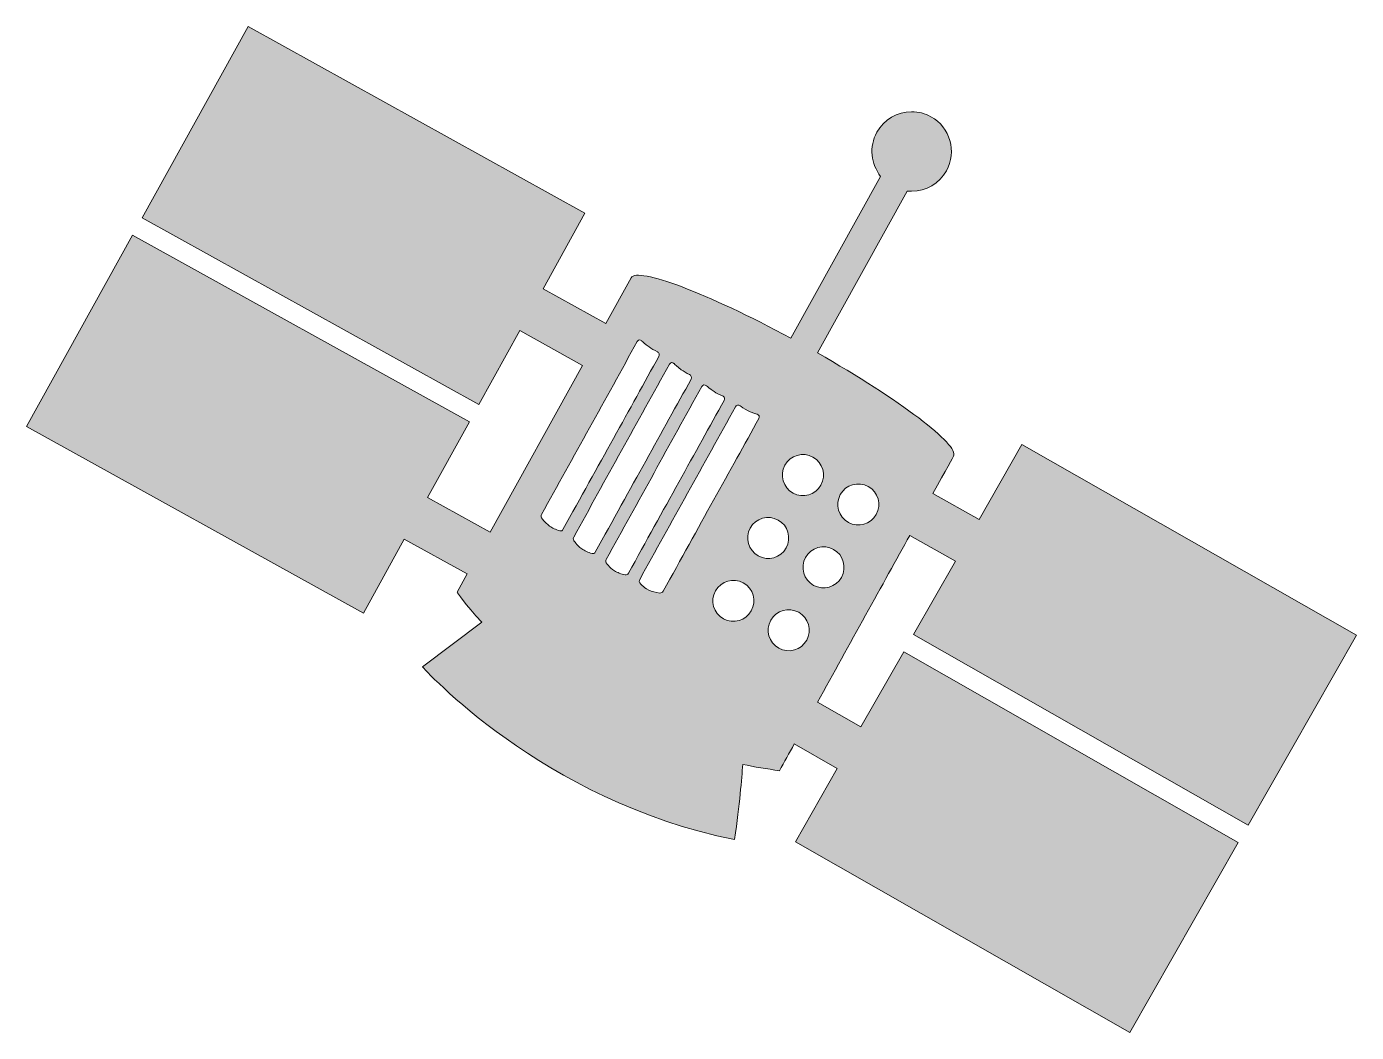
# Model space of a CAD drawing. Header units: inches. Extents: x 0 to 102, y 0 to 77.
import ezdxf

# ---------------------------------------------------------------- set-up
doc = ezdxf.new("R2010")
doc.units = ezdxf.units.IN
doc.header["$MEASUREMENT"] = 0
doc.layers.add('Layer 1', color=7, linetype='Continuous')

msp = doc.modelspace()

# ---------------------------------------------------------------- hatches: boundary and pattern name
at = {"layer": 'Layer 1', "true_color": 0x2e3191}
h = msp.add_hatch(color=177, dxfattribs=at)
h.dxf.hatch_style = 2
edge = h.paths.add_edge_path()
edge.add_spline(control_points=[(93.33, 15.84), (93.33, 15.84), (101.6, 30.35), (101.6, 30.35), (101.6, 30.35), (76.04, 44.92), (76.04, 44.92), (76.04, 44.92), (72.78, 39.18), (72.78, 39.18), (72.78, 39.18), (69.25, 41.19), (69.25, 41.19), (70.22, 42.94), (70.82, 44.02), (70.82, 44.02), (71.3, 44.88), (66.71, 48.35), (60.42, 51.92), (60.42, 51.92), (67.27, 64.29), (67.27, 64.29), (67.39, 64.28), (67.5, 64.27), (67.62, 64.27), (67.62, 64.27), (67.62, 64.27), (67.62, 64.27), (68.73, 64.27), (69.74, 64.87), (70.28, 65.84), (71.09, 67.3), (70.56, 69.16), (69.09, 69.97), (68.64, 70.22), (68.14, 70.35), (67.62, 70.35), (66.52, 70.35), (65.5, 69.75), (64.96, 68.78), (64.35, 67.67), (64.51, 66.35), (65.25, 65.41), (65.25, 65.41), (58.4, 53.04), (58.4, 53.04), (52.03, 56.48), (46.66, 58.52), (46.19, 57.66), (46.19, 57.66), (44.26, 54.18), (44.26, 54.18), (44.26, 54.18), (39.46, 56.83), (39.46, 56.83), (39.46, 56.83), (42.65, 62.61), (42.65, 62.61), (42.65, 62.61), (16.92, 76.86), (16.92, 76.86), (16.92, 76.86), (8.83, 62.24), (8.83, 62.24), (8.83, 62.24), (34.56, 47.99), (34.56, 47.99), (34.56, 47.99), (37.68, 53.63), (37.68, 53.63), (37.68, 53.63), (42.48, 50.97), (42.48, 50.97), (42.48, 50.97), (35.43, 38.23), (35.43, 38.23), (35.43, 38.23), (30.63, 40.88), (30.63, 40.88), (30.63, 40.88), (33.83, 46.66), (33.83, 46.66), (33.83, 46.66), (8.09, 60.91), (8.09, 60.91), (8.09, 60.91), (0, 46.29), (0, 46.29), (0, 46.29), (25.73, 32.04), (25.73, 32.04), (25.73, 32.04), (28.85, 37.68), (28.85, 37.68), (28.85, 37.68), (33.65, 35.03), (33.65, 35.03), (33.65, 35.03), (32.89, 33.64), (32.89, 33.64), (32.89, 33.64), (33.5, 32.72), (34.77, 31.35), (34.77, 31.35), (30.24, 27.94), (30.24, 27.94), (30.24, 27.94), (39.33, 17.7), (54.09, 14.73), (54.48, 17.52), (54.64, 19.34), (54.71, 20.48), (55.62, 20.29), (56.55, 20.13), (57.52, 20), (57.88, 20.65), (58.26, 21.33), (58.65, 22.04), (58.65, 22.04), (61.94, 20.16), (61.94, 20.16), (61.94, 20.16), (58.75, 14.56), (58.75, 14.56), (58.75, 14.56), (84.3, 0), (84.3, 0), (84.3, 0), (92.57, 14.51), (92.57, 14.51), (92.57, 14.51), (67.02, 29.08), (67.02, 29.08), (67.02, 29.08), (63.75, 23.34), (63.75, 23.34), (63.75, 23.34), (60.42, 25.24), (60.42, 25.24), (62.83, 29.58), (65.46, 34.34), (67.48, 37.98), (67.48, 37.98), (70.96, 36), (70.96, 36), (70.96, 36), (67.77, 30.4), (67.77, 30.4), (67.77, 30.4), (93.33, 15.84), (93.33, 15.84)], knot_values=[0, 0, 0, 0, 1, 1, 1, 2, 2, 2, 3, 3, 3, 4, 4, 4, 5, 5, 5, 6, 6, 6, 7, 7, 7, 8, 8, 8, 9, 9, 9, 10, 10, 10, 11, 11, 11, 12, 12, 12, 13, 13, 13, 14, 14, 14, 15, 15, 15, 16, 16, 16, 17, 17, 17, 18, 18, 18, 19, 19, 19, 20, 20, 20, 21, 21, 21, 22, 22, 22, 23, 23, 23, 24, 24, 24, 25, 25, 25, 26, 26, 26, 27, 27, 27, 28, 28, 28, 29, 29, 29, 30, 30, 30, 31, 31, 31, 32, 32, 32, 33, 33, 33, 34, 34, 34, 35, 35, 35, 36, 36, 36, 37, 37, 37, 38, 38, 38, 39, 39, 39, 40, 40, 40, 41, 41, 41, 42, 42, 42, 43, 43, 43, 44, 44, 44, 45, 45, 45, 46, 46, 46, 47, 47, 47, 48, 48, 48, 49, 49, 49, 50, 50, 50, 50], degree=3, periodic=1)
edge = h.paths.add_edge_path()
edge.add_spline(control_points=[(57.94, 43.34), (58.36, 44.1), (59.32, 44.38), (60.08, 43.96), (60.83, 43.54), (61.11, 42.58), (60.69, 41.82), (60.27, 41.07), (59.32, 40.79), (58.56, 41.21), (57.8, 41.63), (57.52, 42.59), (57.94, 43.34)], knot_values=[0, 0, 0, 0, 1, 1, 1, 2, 2, 2, 3, 3, 3, 4, 4, 4, 4], degree=3, periodic=1)
edge = h.paths.add_edge_path()
edge.add_spline(control_points=[(40.75, 38.33), (40.43, 38.41), (40.17, 38.55), (39.96, 38.69), (39.55, 38.98), (39.36, 39.3), (39.34, 39.32), (39.3, 39.4), (39.29, 39.5), (39.34, 39.58), (41.78, 43.99), (44.22, 48.39), (46.66, 52.8), (46.69, 52.86), (46.75, 52.9), (46.81, 52.91), (46.88, 52.92), (46.95, 52.89), (47, 52.84), (47, 52.84), (47.01, 52.83), (47.01, 52.83), (47.05, 52.79), (47.25, 52.6), (47.56, 52.38), (47.74, 52.25), (47.95, 52.12), (48.19, 52.01), (48.25, 51.98), (48.3, 51.92), (48.32, 51.85), (48.34, 51.78), (48.33, 51.71), (48.3, 51.65), (46.11, 47.68), (43.7, 43.34), (40.98, 38.43), (40.94, 38.34), (40.84, 38.3), (40.75, 38.33)], knot_values=[0, 0, 0, 0, 1, 1, 1, 2, 2, 2, 3, 3, 3, 4, 4, 4, 5, 5, 5, 6, 6, 6, 7, 7, 7, 8, 8, 8, 9, 9, 9, 10, 10, 10, 11, 11, 11, 12, 12, 12, 13, 13, 13, 13], degree=3, periodic=1)
edge = h.paths.add_edge_path()
edge.add_spline(control_points=[(43.21, 36.59), (42.89, 36.67), (42.63, 36.8), (42.42, 36.95), (42.01, 37.24), (41.82, 37.57), (41.81, 37.59), (41.76, 37.67), (41.76, 37.77), (41.8, 37.85), (44.24, 42.26), (46.68, 46.66), (49.12, 51.07), (49.15, 51.13), (49.21, 51.17), (49.27, 51.18), (49.34, 51.19), (49.41, 51.16), (49.46, 51.11), (49.46, 51.11), (49.47, 51.1), (49.47, 51.1), (49.51, 51.06), (49.71, 50.86), (50.02, 50.64), (50.2, 50.52), (50.41, 50.38), (50.65, 50.27), (50.71, 50.25), (50.76, 50.19), (50.78, 50.12), (50.81, 50.05), (50.8, 49.98), (50.77, 49.91), (48.57, 45.95), (46.17, 41.61), (43.45, 36.7), (43.4, 36.61), (43.31, 36.57), (43.21, 36.59)], knot_values=[0, 0, 0, 0, 1, 1, 1, 2, 2, 2, 3, 3, 3, 4, 4, 4, 5, 5, 5, 6, 6, 6, 7, 7, 7, 8, 8, 8, 9, 9, 9, 10, 10, 10, 11, 11, 11, 12, 12, 12, 13, 13, 13, 13], degree=3, periodic=1)
edge = h.paths.add_edge_path()
edge.add_spline(control_points=[(45.74, 34.96), (45.41, 35.02), (45.13, 35.14), (44.92, 35.28), (44.49, 35.54), (44.3, 35.86), (44.28, 35.88), (44.24, 35.96), (44.23, 36.06), (44.28, 36.14), (46.72, 40.55), (49.15, 44.95), (51.59, 49.36), (51.63, 49.42), (51.69, 49.46), (51.75, 49.47), (51.82, 49.48), (51.89, 49.45), (51.94, 49.4), (51.94, 49.4), (51.95, 49.4), (51.95, 49.4), (51.99, 49.36), (52.2, 49.17), (52.52, 48.97), (52.71, 48.85), (52.92, 48.73), (53.17, 48.64), (53.23, 48.61), (53.28, 48.56), (53.31, 48.49), (53.33, 48.43), (53.33, 48.35), (53.29, 48.29), (51.1, 44.33), (48.69, 39.99), (45.98, 35.08), (45.93, 34.99), (45.83, 34.94), (45.74, 34.96)], knot_values=[0, 0, 0, 0, 1, 1, 1, 2, 2, 2, 3, 3, 3, 4, 4, 4, 5, 5, 5, 6, 6, 6, 7, 7, 7, 8, 8, 8, 9, 9, 9, 10, 10, 10, 11, 11, 11, 12, 12, 12, 13, 13, 13, 13], degree=3, periodic=1)
edge = h.paths.add_edge_path()
edge.add_spline(control_points=[(48.39, 33.57), (48.04, 33.6), (47.75, 33.69), (47.53, 33.8), (47.08, 34.03), (46.87, 34.32), (46.85, 34.34), (46.8, 34.41), (46.8, 34.51), (46.84, 34.59), (49.28, 38.99), (51.72, 43.4), (54.16, 47.8), (54.19, 47.87), (54.25, 47.91), (54.32, 47.92), (54.39, 47.94), (54.46, 47.92), (54.52, 47.87), (54.52, 47.87), (54.53, 47.87), (54.53, 47.87), (54.57, 47.83), (54.79, 47.66), (55.13, 47.5), (55.32, 47.4), (55.56, 47.31), (55.81, 47.24), (55.88, 47.22), (55.94, 47.17), (55.96, 47.11), (55.99, 47.05), (55.99, 46.98), (55.95, 46.92), (53.76, 42.96), (51.35, 38.62), (48.64, 33.71), (48.59, 33.62), (48.49, 33.57), (48.39, 33.57)], knot_values=[0, 0, 0, 0, 1, 1, 1, 2, 2, 2, 3, 3, 3, 4, 4, 4, 5, 5, 5, 6, 6, 6, 7, 7, 7, 8, 8, 8, 9, 9, 9, 10, 10, 10, 11, 11, 11, 12, 12, 12, 13, 13, 13, 13], degree=3, periodic=1)
edge = h.paths.add_edge_path()
edge.add_spline(control_points=[(55.37, 32.22), (54.95, 31.46), (54, 31.18), (53.24, 31.6), (52.48, 32.02), (52.21, 32.98), (52.63, 33.74), (53.05, 34.49), (54, 34.77), (54.76, 34.35), (55.52, 33.93), (55.79, 32.97), (55.37, 32.22)], knot_values=[0, 0, 0, 0, 1, 1, 1, 2, 2, 2, 3, 3, 3, 4, 4, 4, 4], degree=3, periodic=1)
edge = h.paths.add_edge_path()
edge.add_spline(control_points=[(55.28, 38.54), (55.7, 39.3), (56.66, 39.57), (57.42, 39.15), (58.18, 38.73), (58.45, 37.78), (58.03, 37.02), (57.61, 36.26), (56.66, 35.99), (55.9, 36.41), (55.14, 36.83), (54.87, 37.78), (55.28, 38.54)], knot_values=[0, 0, 0, 0, 1, 1, 1, 2, 2, 2, 3, 3, 3, 4, 4, 4, 4], degree=3, periodic=1)
edge = h.paths.add_edge_path()
edge.add_spline(control_points=[(59.6, 29.97), (59.18, 29.21), (58.22, 28.94), (57.47, 29.36), (56.71, 29.78), (56.43, 30.73), (56.85, 31.49), (57.27, 32.25), (58.23, 32.52), (58.99, 32.1), (59.74, 31.68), (60.02, 30.73), (59.6, 29.97)], knot_values=[0, 0, 0, 0, 1, 1, 1, 2, 2, 2, 3, 3, 3, 4, 4, 4, 4], degree=3, periodic=1)
edge = h.paths.add_edge_path()
edge.add_spline(control_points=[(62.26, 34.77), (61.84, 34.02), (60.88, 33.74), (60.13, 34.16), (59.37, 34.58), (59.09, 35.54), (59.51, 36.29), (59.93, 37.05), (60.89, 37.33), (61.65, 36.91), (62.4, 36.49), (62.68, 35.53), (62.26, 34.77)], knot_values=[0, 0, 0, 0, 1, 1, 1, 2, 2, 2, 3, 3, 3, 4, 4, 4, 4], degree=3, periodic=1)
edge = h.paths.add_edge_path()
edge.add_spline(control_points=[(64.92, 39.58), (64.5, 38.82), (63.54, 38.55), (62.79, 38.97), (62.03, 39.39), (61.75, 40.34), (62.17, 41.1), (62.59, 41.86), (63.55, 42.13), (64.31, 41.71), (65.06, 41.29), (65.34, 40.34), (64.92, 39.58)], knot_values=[0, 0, 0, 0, 1, 1, 1, 2, 2, 2, 3, 3, 3, 4, 4, 4, 4], degree=3, periodic=1)

# ---------------------------------------------------------------- linework, layer by layer
at = {"layer": 'Layer 1', "lineweight": 0}
for points, knots in [([(93.33, 15.84), (93.33, 15.84), (101.6, 30.35), (101.6, 30.35), (101.6, 30.35), (76.04, 44.92), (76.04, 44.92), (76.04, 44.92), (72.78, 39.18), (72.78, 39.18), (72.78, 39.18), (69.25, 41.19), (69.25, 41.19), (70.22, 42.94), (70.82, 44.02), (70.82, 44.02), (71.3, 44.88), (66.71, 48.35), (60.42, 51.92), (60.42, 51.92), (67.27, 64.29), (67.27, 64.29), (67.39, 64.28), (67.5, 64.27), (67.62, 64.27), (67.62, 64.27), (67.62, 64.27), (67.62, 64.27), (68.73, 64.27), (69.74, 64.87), (70.28, 65.84), (71.09, 67.3), (70.56, 69.16), (69.09, 69.97), (68.64, 70.22), (68.14, 70.35), (67.62, 70.35), (66.52, 70.35), (65.5, 69.75), (64.96, 68.78), (64.35, 67.67), (64.51, 66.35), (65.25, 65.41), (65.25, 65.41), (58.4, 53.04), (58.4, 53.04), (52.03, 56.48), (46.66, 58.52), (46.19, 57.66), (46.19, 57.66), (44.26, 54.18), (44.26, 54.18), (44.26, 54.18), (39.46, 56.83), (39.46, 56.83), (39.46, 56.83), (42.65, 62.61), (42.65, 62.61), (42.65, 62.61), (16.92, 76.86), (16.92, 76.86), (16.92, 76.86), (8.83, 62.24), (8.83, 62.24), (8.83, 62.24), (34.56, 47.99), (34.56, 47.99), (34.56, 47.99), (37.68, 53.63), (37.68, 53.63), (37.68, 53.63), (42.48, 50.97), (42.48, 50.97), (42.48, 50.97), (35.43, 38.23), (35.43, 38.23), (35.43, 38.23), (30.63, 40.88), (30.63, 40.88), (30.63, 40.88), (33.83, 46.66), (33.83, 46.66), (33.83, 46.66), (8.09, 60.91), (8.09, 60.91), (8.09, 60.91), (0, 46.29), (0, 46.29), (0, 46.29), (25.73, 32.04), (25.73, 32.04), (25.73, 32.04), (28.85, 37.68), (28.85, 37.68), (28.85, 37.68), (33.65, 35.03), (33.65, 35.03), (33.65, 35.03), (32.89, 33.64), (32.89, 33.64), (32.89, 33.64), (33.5, 32.72), (34.77, 31.35), (34.77, 31.35), (30.24, 27.94), (30.24, 27.94), (30.24, 27.94), (39.33, 17.7), (54.09, 14.73), (54.48, 17.52), (54.64, 19.34), (54.71, 20.48), (55.62, 20.29), (56.55, 20.13), (57.52, 20), (57.88, 20.65), (58.26, 21.33), (58.65, 22.04), (58.65, 22.04), (61.94, 20.16), (61.94, 20.16), (61.94, 20.16), (58.75, 14.56), (58.75, 14.56), (58.75, 14.56), (84.3, 0), (84.3, 0), (84.3, 0), (92.57, 14.51), (92.57, 14.51), (92.57, 14.51), (67.02, 29.08), (67.02, 29.08), (67.02, 29.08), (63.75, 23.34), (63.75, 23.34), (63.75, 23.34), (60.42, 25.24), (60.42, 25.24), (62.83, 29.58), (65.46, 34.34), (67.48, 37.98), (67.48, 37.98), (70.96, 36), (70.96, 36), (70.96, 36), (67.77, 30.4), (67.77, 30.4), (67.77, 30.4), (93.33, 15.84), (93.33, 15.84)], [0, 0, 0, 0, 1, 1, 1, 2, 2, 2, 3, 3, 3, 4, 4, 4, 5, 5, 5, 6, 6, 6, 7, 7, 7, 8, 8, 8, 9, 9, 9, 10, 10, 10, 11, 11, 11, 12, 12, 12, 13, 13, 13, 14, 14, 14, 15, 15, 15, 16, 16, 16, 17, 17, 17, 18, 18, 18, 19, 19, 19, 20, 20, 20, 21, 21, 21, 22, 22, 22, 23, 23, 23, 24, 24, 24, 25, 25, 25, 26, 26, 26, 27, 27, 27, 28, 28, 28, 29, 29, 29, 30, 30, 30, 31, 31, 31, 32, 32, 32, 33, 33, 33, 34, 34, 34, 35, 35, 35, 36, 36, 36, 37, 37, 37, 38, 38, 38, 39, 39, 39, 40, 40, 40, 41, 41, 41, 42, 42, 42, 43, 43, 43, 44, 44, 44, 45, 45, 45, 46, 46, 46, 47, 47, 47, 48, 48, 48, 49, 49, 49, 50, 50, 50, 50]), ([(40.75, 38.33), (40.43, 38.41), (40.17, 38.55), (39.96, 38.69), (39.55, 38.98), (39.36, 39.3), (39.34, 39.32), (39.3, 39.4), (39.29, 39.5), (39.34, 39.58), (41.78, 43.99), (44.22, 48.39), (46.66, 52.8), (46.69, 52.86), (46.75, 52.9), (46.81, 52.91), (46.88, 52.92), (46.95, 52.89), (47, 52.84), (47, 52.84), (47.01, 52.83), (47.01, 52.83), (47.05, 52.79), (47.25, 52.6), (47.56, 52.38), (47.74, 52.25), (47.95, 52.12), (48.19, 52.01), (48.25, 51.98), (48.3, 51.92), (48.32, 51.85), (48.34, 51.78), (48.33, 51.71), (48.3, 51.65), (46.11, 47.68), (43.7, 43.34), (40.98, 38.43), (40.94, 38.34), (40.84, 38.3), (40.75, 38.33)], [0, 0, 0, 0, 1, 1, 1, 2, 2, 2, 3, 3, 3, 4, 4, 4, 5, 5, 5, 6, 6, 6, 7, 7, 7, 8, 8, 8, 9, 9, 9, 10, 10, 10, 11, 11, 11, 12, 12, 12, 13, 13, 13, 13]), ([(43.21, 36.59), (42.89, 36.67), (42.63, 36.8), (42.42, 36.95), (42.01, 37.24), (41.82, 37.57), (41.81, 37.59), (41.76, 37.67), (41.76, 37.77), (41.8, 37.85), (44.24, 42.26), (46.68, 46.66), (49.12, 51.07), (49.15, 51.13), (49.21, 51.17), (49.27, 51.18), (49.34, 51.19), (49.41, 51.16), (49.46, 51.11), (49.46, 51.11), (49.47, 51.1), (49.47, 51.1), (49.51, 51.06), (49.71, 50.86), (50.02, 50.64), (50.2, 50.52), (50.41, 50.38), (50.65, 50.27), (50.71, 50.25), (50.76, 50.19), (50.78, 50.12), (50.81, 50.05), (50.8, 49.98), (50.77, 49.91), (48.57, 45.95), (46.17, 41.61), (43.45, 36.7), (43.4, 36.61), (43.31, 36.57), (43.21, 36.59)], [0, 0, 0, 0, 1, 1, 1, 2, 2, 2, 3, 3, 3, 4, 4, 4, 5, 5, 5, 6, 6, 6, 7, 7, 7, 8, 8, 8, 9, 9, 9, 10, 10, 10, 11, 11, 11, 12, 12, 12, 13, 13, 13, 13]), ([(45.74, 34.96), (45.41, 35.02), (45.13, 35.14), (44.92, 35.28), (44.49, 35.54), (44.3, 35.86), (44.28, 35.88), (44.24, 35.96), (44.23, 36.06), (44.28, 36.14), (46.72, 40.55), (49.15, 44.95), (51.59, 49.36), (51.63, 49.42), (51.69, 49.46), (51.75, 49.47), (51.82, 49.48), (51.89, 49.45), (51.94, 49.4), (51.94, 49.4), (51.95, 49.4), (51.95, 49.4), (51.99, 49.36), (52.2, 49.17), (52.52, 48.97), (52.71, 48.85), (52.92, 48.73), (53.17, 48.64), (53.23, 48.61), (53.28, 48.56), (53.31, 48.49), (53.33, 48.43), (53.33, 48.35), (53.29, 48.29), (51.1, 44.33), (48.69, 39.99), (45.98, 35.08), (45.93, 34.99), (45.83, 34.94), (45.74, 34.96)], [0, 0, 0, 0, 1, 1, 1, 2, 2, 2, 3, 3, 3, 4, 4, 4, 5, 5, 5, 6, 6, 6, 7, 7, 7, 8, 8, 8, 9, 9, 9, 10, 10, 10, 11, 11, 11, 12, 12, 12, 13, 13, 13, 13]), ([(48.39, 33.57), (48.04, 33.6), (47.75, 33.69), (47.53, 33.8), (47.08, 34.03), (46.87, 34.32), (46.85, 34.34), (46.8, 34.41), (46.8, 34.51), (46.84, 34.59), (49.28, 38.99), (51.72, 43.4), (54.16, 47.8), (54.19, 47.87), (54.25, 47.91), (54.32, 47.92), (54.39, 47.94), (54.46, 47.92), (54.52, 47.87), (54.52, 47.87), (54.53, 47.87), (54.53, 47.87), (54.57, 47.83), (54.79, 47.66), (55.13, 47.5), (55.32, 47.4), (55.56, 47.31), (55.81, 47.24), (55.88, 47.22), (55.94, 47.17), (55.96, 47.11), (55.99, 47.05), (55.99, 46.98), (55.95, 46.92), (53.76, 42.96), (51.35, 38.62), (48.64, 33.71), (48.59, 33.62), (48.49, 33.57), (48.39, 33.57)], [0, 0, 0, 0, 1, 1, 1, 2, 2, 2, 3, 3, 3, 4, 4, 4, 5, 5, 5, 6, 6, 6, 7, 7, 7, 8, 8, 8, 9, 9, 9, 10, 10, 10, 11, 11, 11, 12, 12, 12, 13, 13, 13, 13]), ([(57.94, 43.34), (58.36, 44.1), (59.32, 44.38), (60.08, 43.96), (60.83, 43.54), (61.11, 42.58), (60.69, 41.82), (60.27, 41.07), (59.32, 40.79), (58.56, 41.21), (57.8, 41.63), (57.52, 42.59), (57.94, 43.34)], [0, 0, 0, 0, 1, 1, 1, 2, 2, 2, 3, 3, 3, 4, 4, 4, 4]), ([(64.92, 39.58), (64.5, 38.82), (63.54, 38.55), (62.79, 38.97), (62.03, 39.39), (61.75, 40.34), (62.17, 41.1), (62.59, 41.86), (63.55, 42.13), (64.31, 41.71), (65.06, 41.29), (65.34, 40.34), (64.92, 39.58)], [0, 0, 0, 0, 1, 1, 1, 2, 2, 2, 3, 3, 3, 4, 4, 4, 4]), ([(55.28, 38.54), (55.7, 39.3), (56.66, 39.57), (57.42, 39.15), (58.18, 38.73), (58.45, 37.78), (58.03, 37.02), (57.61, 36.26), (56.66, 35.99), (55.9, 36.41), (55.14, 36.83), (54.87, 37.78), (55.28, 38.54)], [0, 0, 0, 0, 1, 1, 1, 2, 2, 2, 3, 3, 3, 4, 4, 4, 4]), ([(62.26, 34.77), (61.84, 34.02), (60.88, 33.74), (60.13, 34.16), (59.37, 34.58), (59.09, 35.54), (59.51, 36.29), (59.93, 37.05), (60.89, 37.33), (61.65, 36.91), (62.4, 36.49), (62.68, 35.53), (62.26, 34.77)], [0, 0, 0, 0, 1, 1, 1, 2, 2, 2, 3, 3, 3, 4, 4, 4, 4]), ([(55.37, 32.22), (54.95, 31.46), (54, 31.18), (53.24, 31.6), (52.48, 32.02), (52.21, 32.98), (52.63, 33.74), (53.05, 34.49), (54, 34.77), (54.76, 34.35), (55.52, 33.93), (55.79, 32.97), (55.37, 32.22)], [0, 0, 0, 0, 1, 1, 1, 2, 2, 2, 3, 3, 3, 4, 4, 4, 4]), ([(59.6, 29.97), (59.18, 29.21), (58.22, 28.94), (57.47, 29.36), (56.71, 29.78), (56.43, 30.73), (56.85, 31.49), (57.27, 32.25), (58.23, 32.52), (58.99, 32.1), (59.74, 31.68), (60.02, 30.73), (59.6, 29.97)], [0, 0, 0, 0, 1, 1, 1, 2, 2, 2, 3, 3, 3, 4, 4, 4, 4])]:
    msp.add_open_spline(points, degree=3, knots=knots, dxfattribs=at)

doc.saveas('drawing.dxf')
